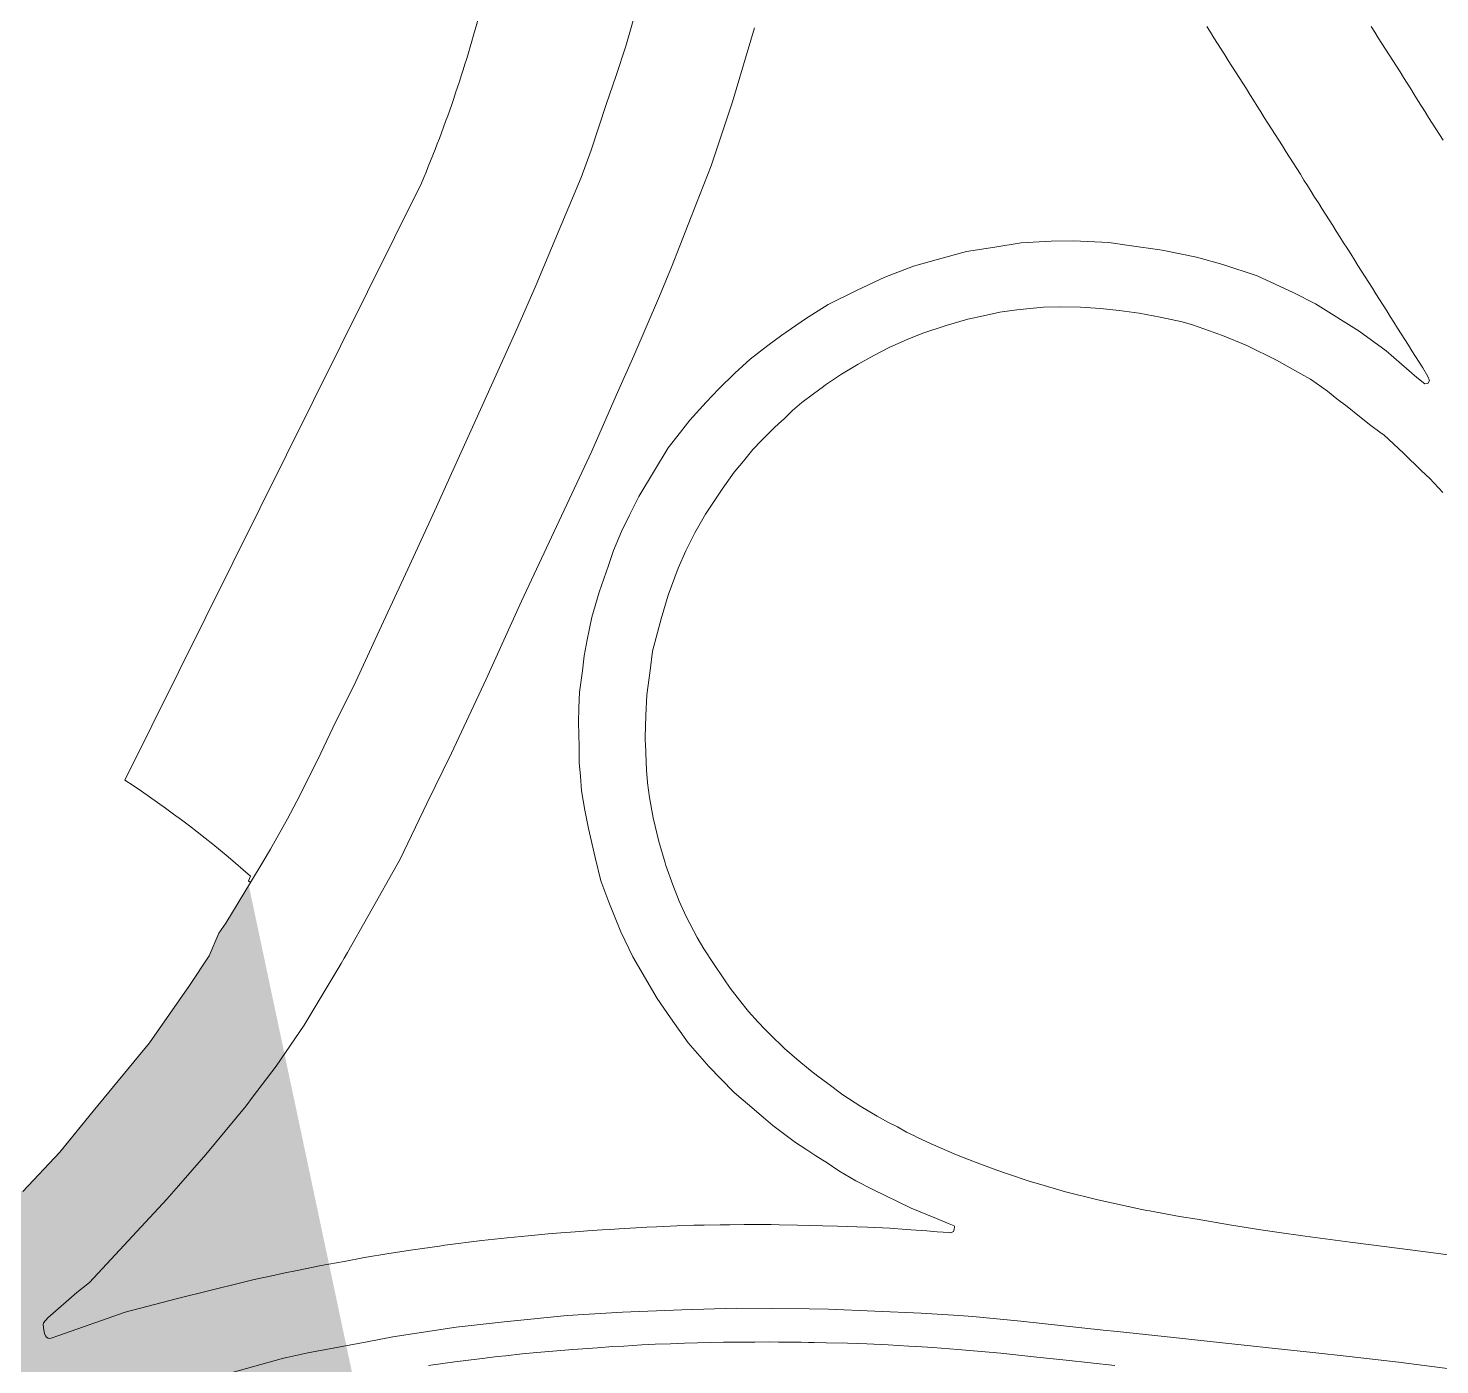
# Model space of a CAD drawing. Header units: metres. Extents: x 662613 to 666742, y 2728069 to 2732733.
# Drawn here: x 665104.6 to 665272.3, y 2731291.8 to 2731450.6 of the extents above; entities that cross this region are included whole.
import ezdxf

# ---------------------------------------------------------------- set-up
doc = ezdxf.new("R2010")
doc.units = ezdxf.units.M
doc.header["$MEASUREMENT"] = 0
for name, color, linetype, lineweight in [('Rods Hatch_2024$0$DQ_ROADS', 8, 'Continuous', 13), ('Xref_DQ_MasterPlan_2024$0$DQ_PLOTS', 252, 'Continuous', 15), ('Xref_DQ_MasterPlan_2024$0$DQ_ROADS', 8, 'Continuous', 13)]:
    doc.layers.add(name, color=color, linetype=linetype, lineweight=lineweight)

# ---------------------------------------------------------------- blocks, each defined once
blk = doc.blocks.new('Xref_DQ_MasterPlan_2024$0$DQ_Roads_')
at = {"layer": 'Xref_DQ_MasterPlan_2024$0$DQ_ROADS'}
for points in [[(665272.6442, 2731395.405), (665271.0835, 2731397.0954), (665270.1098, 2731398.0066), (665267.9456, 2731400.1114), (665265.6092, 2731402.2597), (665265.3108, 2731402.4868), (665265.1523, 2731402.6074), (665264.1023, 2731403.3697), (665262.7268, 2731404.4517), (665261.2653, 2731405.6467), (665260.0577, 2731406.551), (665258.9502, 2731407.4562), (665256.9314, 2731408.8661), (665255.7826, 2731409.5292), (665252.8784, 2731411.122), (665249.3466, 2731412.8684), (665246.4543, 2731414.0746), (665245.7946, 2731414.3124), (665244.9102, 2731414.6312), (665242.9061, 2731415.3536), (665241.673, 2731415.6773), (665239.0752, 2731416.2587), (665236.582, 2731416.7124), (665234.1931, 2731417.0545), (665231.9601, 2731417.2857), (665229.6028, 2731417.451), (665227.2323, 2731417.4873), (665225.1868, 2731417.4307), (665222.0326, 2731417.1354), (665220.0045, 2731416.8535), (665218.0811, 2731416.4278), (665216.2017, 2731416.0187), (665213.6419, 2731415.2632), (665210.8557, 2731414.36), (665208.9952, 2731413.5967), (665206.9672, 2731412.6864), (665205.0503, 2731411.713), (665203.1857, 2731410.6757), (665201.2276, 2731409.4601), (665199.2921, 2731408.1965), (665199.0708, 2731408.0301), (665197.8768, 2731407.1323), (665196.5126, 2731406.101), (665195.3755, 2731405.1691), (665194.3861, 2731404.1906), (665193.7859, 2731403.632), (665193.2286, 2731403.1134), (665192.9816, 2731402.8671), (665191.7083, 2731401.5969), (665190.6759, 2731400.5212), (665189.5586, 2731399.1545), (665188.4631, 2731397.8202), (665187.0442, 2731395.8216), (665186.169, 2731394.5222), (665185.063, 2731392.8333), (665183.8085, 2731390.6271), (665182.708, 2731388.4711), (665181.8124, 2731386.4112), (665180.643, 2731383.2393), (665179.808, 2731380.4258), (665178.7821, 2731376.5865), (665178.4825, 2731374.2874), (665178.1048, 2731371.3827), (665177.9573, 2731368.9318), (665177.8867, 2731366.3384), (665177.9073, 2731365.8496), (665177.9177, 2731365.6045), (665177.9664, 2731364.4527), (665178.0642, 2731362.4238), (665178.1714, 2731360.9736), (665178.1744, 2731360.9327), (665178.4151, 2731359.2001), (665178.839, 2731356.78), (665179.5164, 2731353.9609), (665180.2595, 2731351.4226), (665180.3653, 2731351.1186), (665181.1753, 2731348.7924), (665181.9476, 2731346.86), (665182.7641, 2731345.049), (665184.0821, 2731342.5351), (665184.8718, 2731341.2199), (665185.9927, 2731339.4772), (665187.2321, 2731337.633), (665187.985, 2731336.5502), (665189.106, 2731335.1205), (665190.1804, 2731333.7415), (665191.3257, 2731332.4972), (665192.0881, 2731331.6689), (665192.7226, 2731331.0344), (665194.4357, 2731329.3594), (665195.9076, 2731328.082), (665197.5361, 2731326.7622), (665198.4075, 2731326.0939), (665199.5884, 2731325.1929), (665201.368, 2731323.8757), (665203.5109, 2731322.4773), (665205.4475, 2731321.3304), (665206.7855, 2731320.5759), (665207.862, 2731320.0628), (665208.9384, 2731319.429), (665209.8708, 2731318.9717), (665210.2513, 2731318.7851), (665211.861, 2731318.0306), (665214.859, 2731316.7429), (665217.0169, 2731315.8877), (665219.6628, 2731314.9018), (665220.9123, 2731314.4755), (665223.4958, 2731313.594), (665225.2815, 2731313.0909), (665227.8067, 2731312.3565), (665231.6397, 2731311.3907), (665236.8874, 2731310.2545), (665237.4899, 2731310.1333), (665237.802, 2731310.0754), (665241.3429, 2731309.4189), (665243.4507, 2731309.0769), (665247.2937, 2731308.4229), (665251.0311, 2731307.8395), (665252.9023, 2731307.5577), (665256.3028, 2731307.0849), (665261.6399, 2731306.3405), (665267.5453, 2731305.6061), (665271.7857, 2731305.0527), (665275.8601, 2731304.5095)], [(665275.9139, 2731290.985), (665267.3676, 2731292.0917), (665261.5175, 2731292.7556), (665257.1915, 2731293.2587), (665253.8464, 2731293.5907), (665247.9108, 2731294.2345), (665243.1834, 2731294.768), (665241.7589, 2731294.9287), (665234.0074, 2731295.7335), (665232.277, 2731295.8844), (665222.5031, 2731296.9554), (665216.7928, 2731297.5307), (665215.1506, 2731297.6399), (665210.6849, 2731297.9367), (665199.6787, 2731298.3935), (665197.3873, 2731298.4183), (665188.7234, 2731298.512), (665182.2601, 2731298.3259), (665175.1962, 2731298.0213), (665168.6315, 2731297.6322), (665161.1615, 2731296.9046), (665155.4258, 2731296.2448), (665147.922, 2731295.0942), (665144.8628, 2731294.5249), (665137.8295, 2731293.2162), (665135.3225, 2731292.6702), (665134.9411, 2731292.5651), (665108.4121, 2731285.1575)], [(665152.1563, 2731291.695), (665155.2673, 2731292.1349), (665158.2261, 2731292.5028), (665158.5311, 2731292.5327), (665160.3467, 2731292.76), (665161.3486, 2731292.8557), (665163.2958, 2731293.0711), (665165.0274, 2731293.2302), (665166.9417, 2731293.4061), (665169.3196, 2731293.6094), (665172.2238, 2731293.8188), (665174.0034, 2731293.9444), (665175.3494, 2731294.0162), (665177.4819, 2731294.1478), (665179.0612, 2731294.2196), (665180.9186, 2731294.2914), (665182.5516, 2731294.3452), (665184.1039, 2731294.3931), (665185.6832, 2731294.429), (665187.1817, 2731294.4589), (665188.9595, 2731294.4803), (665189.4065, 2731294.4792), (665190.9256, 2731294.4893), (665192.6534, 2731294.4993), (665193.7349, 2731294.4943), (665194.8516, 2731294.4842), (665195.6137, 2731294.4842), (665196.4071, 2731294.4683), (665197.2954, 2731294.4556), (665197.9764, 2731294.4482), (665199.3992, 2731294.4127), (665201.9424, 2731294.3415), (665204.2081, 2731294.2704), (665206.7691, 2731294.1566), (665209.1913, 2731294.0143), (665210.1659, 2731293.9432), (665212.0582, 2731293.8293), (665214.0576, 2731293.6831), (665215.0363, 2731293.6049), (665220.1369, 2731293.1522), (665224.4176, 2731292.6995), (665227.9086, 2731292.3373), (665233.6883, 2731291.7035)], [(665103.9568, 2731312.3853), (665108.3572, 2731317.0507), (665112.3312, 2731321.9077), (665119.0194, 2731330.0475), (665123.7846, 2731336.8373), (665126.119, 2731340.3877), (665127.2648, 2731343.0737), (665128.068, 2731344.2485), (665131.0196, 2731349.0943), (665132.5239, 2731351.5636), (665133.3853, 2731353.0371), (665135.4221, 2731356.6382), (665136.5112, 2731358.7376), (665139.0147, 2731363.6991), (665141.1646, 2731368.1958), (665143.2803, 2731372.4481), (665146.2849, 2731378.9873), (665149.701, 2731386.3171), (665153.0913, 2731393.728), (665154.6959, 2731397.2426), (665157.7962, 2731404.0539), (665160.9438, 2731411.0554), (665162.7774, 2731415.0876), (665164.9587, 2731420.0724), (665167.6906, 2731426.6354), (665170.2782, 2731432.8444), (665171.4652, 2731436.0831), (665173.2573, 2731441.5239), (665174.442, 2731444.9523), (665175.5886, 2731448.4615), (665177.3121, 2731454.4705)], [(665264.1177, 2731450.7956), (665264.5451, 2731450.1231), (665264.9636, 2731449.45), (665265.394, 2731448.7675), (665265.8244, 2731448.092), (665266.2555, 2731447.416), (665266.6897, 2731446.7437), (665267.1167, 2731446.0723), (665267.547, 2731445.3874), (665267.9661, 2731444.7208), (665268.3968, 2731444.0403), (665268.8204, 2731443.3617), (665269.2453, 2731442.6845), (665269.6732, 2731442.009), (665270.0979, 2731441.3299), (665270.5244, 2731440.6514), (665270.9494, 2731439.9816), (665271.3832, 2731439.3028), (665271.813, 2731438.621), (665272.2402, 2731437.947), (665272.6623, 2731437.2712)], [(665190.8605, 2731450.6115), (665188.2794, 2731441.8309), (665185.7258, 2731434.2355), (665183.9882, 2731429.7944), (665181.0183, 2731422.194), (665180.6263, 2731421.2573), (665179.581, 2731418.759), (665176.5427, 2731411.6591), (665174.4545, 2731406.9403), (665171.5767, 2731400.3437), (665168.2667, 2731393.3318), (665163.2115, 2731382.5165), (665159.0121, 2731373.261), (665154.8905, 2731364.4621), (665151.9432, 2731358.457), (665148.774, 2731351.8569), (665144.9617, 2731345.0669), (665142.5255, 2731340.7801), (665142.138, 2731340.0984), (665141.7806, 2731339.4693), (665137.3918, 2731332.1255), (665134.0772, 2731327.2555), (665131.265, 2731323.5783), (665130.4896, 2731322.5643), (665125.7286, 2731316.7657), (665122.4629, 2731313.0355), (665121.0663, 2731311.4675), (665111.8953, 2731301.5771), (665110.3861, 2731300.3709), (665106.9253, 2731297.3527), (665106.4195, 2731296.759), (665106.3993, 2731296.5377), (665106.4597, 2731295.9541), (665106.553, 2731295.5205), (665106.6669, 2731295.2361), (665106.7807, 2731295.0653), (665106.9656, 2731294.9657), (665107.1665, 2731294.9319), (665107.3231, 2731294.9531), (665108.2601, 2731295.2827), (665116.1233, 2731298.0607), (665122.3549, 2731299.6827), (665130.0354, 2731301.5575), (665131.4635, 2731301.9167), (665133.5603, 2731302.3757), (665134.9367, 2731302.6779), (665136.5711, 2731303.0051), (665139.4291, 2731303.5921), (665142.1235, 2731304.0615), (665144.5724, 2731304.5382), (665147.4445, 2731304.9971), (665150.3097, 2731305.4487), (665153.4546, 2731305.8996), (665154.0817, 2731305.9895), (665158.5011, 2731306.5443), (665161.4979, 2731306.8679), (665164.0037, 2731307.1277), (665166.3529, 2731307.3445), (665167.8575, 2731307.4585), (665169.5701, 2731307.5971), (665171.0463, 2731307.6931), (665172.7731, 2731307.8247), (665173.6731, 2731307.8745), (665175.3821, 2731307.9955), (665176.8369, 2731308.0773), (665178.1013, 2731308.1343), (665179.236, 2731308.1876), (665181.6601, 2731308.2979), (665183.6679, 2731308.3583), (665184.9021, 2731308.3833), (665186.7891, 2731308.4117), (665187.9521, 2731308.4331), (665189.6683, 2731308.4543), (665191.1693, 2731308.4543), (665191.2949, 2731308.4531), (665192.8643, 2731308.4365), (665193.8033, 2731308.4223), (665195.9783, 2731308.3867), (665197.4259, 2731308.3547), (665198.9927, 2731308.3014), (665200.7391, 2731308.2516), (665203.0219, 2731308.1843), (665204.2991, 2731308.1305), (665206.9565, 2731308.0078), (665208.8901, 2731307.8703), (665210.0775, 2731307.7805), (665211.3473, 2731307.6848), (665212.5556, 2731307.5951), (665214.016, 2731307.4945), (665214.2081, 2731307.4813), (665214.5281, 2731307.6309), (665214.5512, 2731307.7391), (665214.5521, 2731307.7434), (665214.5951, 2731307.9456), (665214.6296, 2731308.1077), (665214.6352, 2731308.1764), (665214.6292, 2731308.2183), (665214.5814, 2731308.2901), (665214.378, 2731308.3798), (665214.0132, 2731308.5315), (665213.5207, 2731308.7363), (665212.5051, 2731309.1587), (665209.4862, 2731310.4146), (665204.9159, 2731312.6013), (665202.9293, 2731313.6595), (665200.9023, 2731314.84), (665199.4941, 2731315.7697), (665198.1584, 2731316.6301), (665197.0963, 2731317.3411), (665196.3154, 2731317.8351), (665195.7385, 2731318.2001), (665193.0439, 2731320.212), (665191.9389, 2731321.1607), (665190.0499, 2731322.7824), (665189.0084, 2731323.6766), (665188.414, 2731324.1868), (665185.4206, 2731327.2501), (665185.2039, 2731327.5031), (665183.0153, 2731330.0578), (665180.9143, 2731333.0064), (665179.3022, 2731335.3176), (665176.4089, 2731340.2421), (665174.9869, 2731343.233), (665173.5959, 2731346.7391), (665172.6246, 2731349.3018), (665171.9358, 2731352.0576), (665171.1766, 2731355.517), (665170.7177, 2731357.6794), (665170.3437, 2731359.9782), (665170.199, 2731361.7378), (665170.0683, 2731363.3621), (665170.046, 2731365.2316), (665169.9624, 2731368.1029), (665170.0284, 2731369.8379), (665170.1052, 2731371.7086), (665170.4465, 2731374.2327), (665170.636, 2731375.9963), (665170.9847, 2731377.8973), (665171.559, 2731380.6139), (665172.4398, 2731383.578), (665173.5284, 2731386.7613), (665174.151, 2731388.5301), (665175.0649, 2731390.79), (665176.0446, 2731392.7256), (665177.1569, 2731394.9608), (665178.9894, 2731398.0446), (665180.6163, 2731400.7195), (665182.1044, 2731402.5799), (665183.2137, 2731404.0292), (665185.1197, 2731406.1384), (665186.6481, 2731407.7282), (665188.557, 2731409.5936), (665190.3692, 2731411.2681), (665192.4542, 2731412.8916), (665194.1357, 2731414.1039), (665196.9348, 2731416.0611), (665199.6254, 2731417.7732), (665203.0713, 2731419.4671), (665206.3459, 2731420.9965), (665209.7715, 2731422.3108), (665212.7451, 2731423.132), (665216.0518, 2731424.0385), (665219.4373, 2731424.5665), (665222.5388, 2731425.0865), (665226.0962, 2731425.2825), (665228.7498, 2731425.3005), (665232.9606, 2731425.1338), (665235.3913, 2731424.7563), (665239.3095, 2731424.2068), (665243.3795, 2731423.3881), (665246.4848, 2731422.5037), (665250.598, 2731421.1707), (665254.8555, 2731419.162), (665257.5079, 2731417.8386), (665262.6837, 2731414.5943), (665265.9054, 2731412.2481), (665269.5451, 2731409.0939), (665270.4951, 2731408.3194), (665270.841, 2731408.3777), (665271.0349, 2731408.7323), (665270.8722, 2731409.2017), (665270.2411, 2731410.2242), (665269.8148, 2731410.9022), (665269.3862, 2731411.5788), (665268.9605, 2731412.2561), (665268.5378, 2731412.9318), (665268.1168, 2731413.6115), (665267.6787, 2731414.2834), (665267.2477, 2731414.9585), (665266.8225, 2731415.6369), (665266.396, 2731416.3125), (665265.971, 2731416.9922), (665265.5457, 2731417.6654), (665265.1227, 2731418.3416), (665264.689, 2731419.0183), (665264.2631, 2731419.6947), (665263.8324, 2731420.3742), (665263.4024, 2731421.0425), (665262.9804, 2731421.7285), (665262.5448, 2731422.4034), (665262.1231, 2731423.0746), (665261.7007, 2731423.7602), (665261.2656, 2731424.4367), (665260.8469, 2731425.1001), (665260.4194, 2731425.786), (665259.9789, 2731426.457), (665259.5516, 2731427.135), (665259.1321, 2731427.8147), (665258.7039, 2731428.4924), (665258.2788, 2731429.1619), (665257.8515, 2731429.8438), (665257.4103, 2731430.5181), (665256.994, 2731431.194), (665256.5715, 2731431.8791), (665256.1335, 2731432.5457), (665255.7106, 2731433.2266), (665255.2855, 2731433.8962), (665254.8572, 2731434.5801), (665254.4183, 2731435.2496), (665253.9998, 2731435.9257), (665253.5754, 2731436.6062), (665253.1419, 2731437.2797), (665252.7146, 2731437.9587), (665252.287, 2731438.6334), (665251.8649, 2731439.3043), (665251.433, 2731439.9774), (665251.003, 2731440.657), (665250.5746, 2731441.3239), (665250.1478, 2731442.013), (665249.7244, 2731442.6971), (665249.2963, 2731443.3594), (665248.8837, 2731444.0426), (665248.4455, 2731444.7133), (665248.0116, 2731445.3944), (665247.5847, 2731446.0664), (665247.1552, 2731446.7457), (665246.7296, 2731447.4234), (665246.3034, 2731448.0928), (665245.8864, 2731448.7758), (665245.4548, 2731449.4498), (665245.023, 2731450.1226), (665244.5941, 2731450.7979)]]:
    blk.add_lwpolyline(points, dxfattribs=at)
blk = doc.blocks.new('Xref_DQ_MasterPlan_2024')
at = {"layer": 'Xref_DQ_MasterPlan_2024$0$DQ_PLOTS'}
blk.add_lwpolyline([(665096.37, 2731640.67), (665128.84, 2731588.81, -0.047339), (665145.01, 2731564.47, -0.034492), (665153.75, 2731545.03, -0.103), (665163.07, 2731482.67, -0.013777), (665162.37, 2731474.35, -0.016809), (665160.9, 2731464.29, -0.013204), (665159.26, 2731456.46, -0.004372), (665158.63, 2731453.89, -0.037903), (665151.31, 2731432.17), (665116.1, 2731361.25, -0.035739), (665131.03, 2731349.83), (665130.76, 2731349.3), (665131.02, 2731349.09), (665128.07, 2731344.25), (665127.26, 2731343.07), (665126.12, 2731340.39), (665123.78, 2731336.84), (665119.02, 2731330.05), (665112.33, 2731321.91), (665110.07, 2731319.15), (665108.36, 2731317.05), (665103.96, 2731312.39)], format="xyb", dxfattribs=at)
blk.add_blockref('Xref_DQ_MasterPlan_2024$0$DQ_Roads_', (0, 0))
blk = doc.blocks.new('Rods Hatch_2024')
at = {"layer": 'Rods Hatch_2024$0$DQ_ROADS'}
h = blk.add_hatch(color=254, dxfattribs=at)
h.dxf.hatch_style = 1
h.paths.add_polyline_path([(665063.97, 2731249.44), (665073.08, 2731254.09), (665077.2, 2731256.16), (665082.45, 2731258.49), (665088.4, 2731260.98), (665094.25, 2731263.08), (665100.71, 2731265.12), (665100.76, 2731265.14), (665104.44, 2731266.27), (665108.13, 2731267.15), (665111.13, 2731267.76), (665113.5, 2731268.25), (665117.34, 2731268.85), (665121.51, 2731269.39), (665126.96, 2731269.78), (665132.97, 2731269.92), (665133.02, 2731270.36), (665138.62, 2731269.95), (665140.06, 2731269.9), (665141.21, 2731269.84), (665143.38, 2731269.67), (665146.14, 2731269.42), (665147.65, 2731269.26), (665130.81, 2731348.76), (665128.07, 2731344.25), (665127.26, 2731343.07), (665126.12, 2731340.39), (665123.78, 2731336.84), (665119.02, 2731330.05), (665112.33, 2731321.91), (665110.07, 2731319.15), (665108.36, 2731317.05), (665103.96, 2731312.39), (665103.95, 2731312.38), (665103.25, 2731312.62), (665101.38, 2731313.24), (665100.88, 2731312.72), (665100.06, 2731312.98), (665099.66, 2731312.55), (665098.6, 2731311.57), (665097.07, 2731310.26), (665095.66, 2731309.11), (665092.53, 2731306.76), (665089.26, 2731304.81), (665088.39, 2731305.43), (665087.17, 2731304.71), (665083.96, 2731302.71), (665082.2, 2731301.82), (665082.11, 2731300.53), (665077.15, 2731297.96), (665076.12, 2731298.81), (665073.91, 2731297.72), (665071.36, 2731296.56), (665069.94, 2731295.87), (665069.69, 2731294.66), (665065.68, 2731293.33), (665057.68, 2731290.94), (665054.01, 2731289.81), (665046.85, 2731288.39), (665043.88, 2731288), (665040.03, 2731287.69), (665039.24, 2731287.62), (665033.3, 2731287.68), (665030.83, 2731287.8), (665025.69, 2731288.51), (665023, 2731289.13), (665019.98, 2731289.93), (665015.84, 2731291.36), (665011.95, 2731292.8), (665006.26, 2731295.64), (665002.05, 2731298.21), (664999.61, 2731299.92), (664995.59, 2731303.25), (664989.09, 2731309.69), (664987.03, 2731311.75), (664984.92, 2731314.56), (664981.29, 2731320.29), (664979.68, 2731323.43), (664976, 2731330.23), (664976.78, 2731331.66), (664971.61, 2731340.06), (664972.21, 2731341.06), (664968.93, 2731347.64), (664967.6, 2731347.73), (664964.29, 2731354.57), (664962.7, 2731354.79), (664960.3, 2731359.03), (664955.51, 2731367.79), (664952.71, 2731373.33), (664949.9, 2731378.87), (664928.28, 2731367.99), (664930.42, 2731363.86), (664932.66, 2731359.46), (664933.6, 2731357.63), (664934.52, 2731355.84), (664935.06, 2731354.8), (664935.62, 2731353.7), (664936.62, 2731351.62), (664937.26, 2731350.32), (664938.53, 2731347.83), (664940.41, 2731344.17), (664942.42, 2731340.16), (664944.41, 2731336.25), (664946.24, 2731332.65), (664947.73, 2731329.76), (664948.46, 2731328.36), (664948.64, 2731328.02), (664950.55, 2731328.93), (664956.61, 2731317.23), (664958.28, 2731314.04), (664960.04, 2731310.62), (664962.33, 2731306.21), (664965.14, 2731300.85), (664968.52, 2731294.35), (664970.28, 2731290.86), (664972.7, 2731285.99), (664973.89, 2731283.65), (664975.86, 2731279.75), (664977.58, 2731276.37), (664978.35, 2731274.83), (664979.02, 2731273.27), (664979.68, 2731271.65), (664980.14, 2731270.41), (664980.51, 2731269.33), (664980.88, 2731268.14), (664981.5, 2731265.89), (664981.55, 2731265.22), (664981.41, 2731264.11), (664980.98, 2731262.07), (664979.49, 2731260.33), (664978.55, 2731259.14), (664977.16, 2731257.36), (664976.2, 2731255.98), (664974.93, 2731254.04), (664973.19, 2731250.59), (664971.74, 2731246.93), (664970.7, 2731242.31), (664970.31, 2731239.48), (664970.16, 2731236.64), (664969.93, 2731232.52), (664969.64, 2731232.33), (664969.01, 2731231.97), (664966.94, 2731230.89), (664962.1, 2731228.42), (664956.16, 2731225.44), (664950, 2731222.51), (664946.35, 2731220.76), (664945.47, 2731220.32), (664944.11, 2731219.49), (664942.93, 2731218.81), (664940.45, 2731217.72), (664938.44, 2731216.86), (664898.61, 2731195.74), (664896.42, 2731194.62), (664890.83, 2731191.82), (664882.07, 2731187.36), (664865.09, 2731178.73), (664856.25, 2731174.24), (664816.37, 2731153.96), (664799.41, 2731145.15), (664791.51, 2731141.17), (664787.73, 2731139.24), (664783.93, 2731137.37), (664782.04, 2731136.44), (664780.15, 2731135.49), (664778.22, 2731134.52), (664776.12, 2731133.47), (664770.44, 2731130.6), (664766.96, 2731128.82), (664760.27, 2731125.32), (664756.57, 2731123.56), (664755.03, 2731122.85), (664750.75, 2731125.28), (664746.31, 2731127.53), (664741.59, 2731129.44), (664739.74, 2731130.1), (664736.13, 2731131.1), (664733.46, 2731131.53), (664730.76, 2731131.57), (664728.82, 2731131.46), (664727.05, 2731131.39), (664723.46, 2731131.31), (664721.23, 2731131.28), (664715.12, 2731136.01), (664714.13, 2731137.49), (664713.45, 2731138.52), (664712.88, 2731139.36), (664711.96, 2731141.2), (664710.82, 2731141.44), (664707.63, 2731147.87), (664702.37, 2731158.3), (664695.08, 2731172.94), (664693.75, 2731175.4), (664692.4, 2731178), (664690.99, 2731181.02), (664689.9, 2731183.58), (664688.91, 2731186.1), (664688.3, 2731187.75), (664687.74, 2731189.38), (664687.46, 2731190.25), (664687.31, 2731190.75), (664687.16, 2731191.19), (664683.72, 2731197.92), (664681.28, 2731202.8), (664678.75, 2731207.51), (664677.36, 2731210.11), (664675.69, 2731213.49), (664674.6, 2731215.65), (664673.83, 2731217.17), (664673.48, 2731217.99), (664672.81, 2731219.61), (664672.14, 2731221.22), (664670.66, 2731223.98), (664668.83, 2731227.01), (664667.74, 2731228.79), (664666.23, 2731232.01), (664666.21, 2731232.05), (664651.24, 2731226.22), (664651.41, 2731225.89), (664652.01, 2731224.73), (664652.77, 2731223.25), (664653.46, 2731221.95), (664654.16, 2731220.55), (664654.42, 2731220.08), (664654.59, 2731219.73), (664654.87, 2731219.2), (664655.46, 2731217.99), (664655.83, 2731217.3), (664656.32, 2731216.39), (664656.7, 2731215.65), (664657.08, 2731214.91), (664657.43, 2731214.24), (664657.74, 2731213.62), (664657.99, 2731213.15), (664658.75, 2731211.68), (664659.35, 2731210.48), (664659.93, 2731209.34), (664660.61, 2731208.05), (664661.28, 2731206.69), (664661.93, 2731205.44), (664662.23, 2731204.83), (664662.44, 2731204.44), (664662.54, 2731204.21), (664662.69, 2731203.9), (664662.89, 2731203.51), (664664.11, 2731201.25), (664667.23, 2731194.94), (664668.61, 2731192.2), (664669.2, 2731191.04), (664670.58, 2731188.36), (664671.04, 2731187.46), (664673.77, 2731182.02), (664675.61, 2731178.47), (664676.33, 2731177.09), (664677.69, 2731174.41), (664678.06, 2731173.67), (664678.43, 2731172.94), (664679.11, 2731171.68), (664681.49, 2731167), (664683.21, 2731163.62), (664684.88, 2731160.33), (664687.27, 2731155.64), (664689.39, 2731151.48), (664691.22, 2731148.04), (664693.5, 2731143.45), (664695.34, 2731139.79), (664697.32, 2731135.87), (664697.55, 2731135.37), (664698.32, 2731133.85), (664699.1, 2731132.26), (664699.3, 2731131.68), (664699.61, 2731130.68), (664700, 2731129.44), (664700.37, 2731128.25), (664700.63, 2731127.4), (664700.84, 2731126.75), (664700.87, 2731125.98), (664700.89, 2731125.32), (664700.91, 2731124.36), (664700.9, 2731123.28), (664698.19, 2731120.45), (664845.91, 2731120.45), (664861.98, 2731128.62), (664890.66, 2731143.21), (664906.97, 2731151.54), (664913.17, 2731154.66), (664918.72, 2731157.44), (664919.77, 2731157.99), (664921.03, 2731158.68), (664921.15, 2731158.75), (664921.53, 2731158.99), (664922.66, 2731159.77), (664923.35, 2731160.29), (664923.68, 2731160.55), (664924.21, 2731160.97), (664924.79, 2731161.46), (664925.29, 2731161.93), (664925.92, 2731162.52), (664926.34, 2731162.95), (664927.57, 2731164.32), (664928.03, 2731164.91), (664929.04, 2731166.28), (664929.96, 2731167.64), (664930.08, 2731167.82), (664930.92, 2731169.07), (664932.4, 2731171.31), (664933.52, 2731173.07), (664934.38, 2731174.31), (664935.4, 2731175.67), (664936.45, 2731176.73), (664937.19, 2731177.41), (664938.2, 2731178.18), (664939.07, 2731178.92), (664940.15, 2731179.48), (664945.16, 2731182.07), (664948.14, 2731183.6), (664952.05, 2731185.68), (664953.1, 2731186.2), (664967.14, 2731193.32), (664972.26, 2731195.96), (664974.15, 2731196.92), (664975.62, 2731197.68), (664976.68, 2731198.21), (664978.05, 2731198.92), (664979.6, 2731199.7), (664984.68, 2731202.28), (664985.55, 2731201.68), (664986.68, 2731200.9), (664988.9, 2731199.5), (664989.89, 2731199.05), (664992.95, 2731197.62), (664993.42, 2731197.43), (664994.61, 2731197.02), (664995.45, 2731196.72), (664996.52, 2731196.36), (664998.18, 2731195.87), (664999.64, 2731195.62), (665000.25, 2731195.5), (665002.9, 2731195.04), (665005.09, 2731194.8), (665006.25, 2731194.74), (665007.12, 2731194.7), (665007.99, 2731194.67), (665009.38, 2731194.68), (665010.83, 2731194.72), (665012.02, 2731194.83), (665012.97, 2731194.9), (665014.14, 2731195.09), (665015.74, 2731195.33), (665018.58, 2731193.21), (665021.14, 2731190.12), (665032.3, 2731168.44), (665041.88, 2731149.59), (665052.76, 2731128.3), (665056.72, 2731120.45), (665077.16, 2731120.45), (665076.35, 2731121.97), (665073.97, 2731126.86), (665070.75, 2731133.27), (665064.39, 2731145.47), (665057.83, 2731158.6), (665054.84, 2731164.37), (665052.11, 2731162.91), (665051.05, 2731165.01), (665050.46, 2731166.15), (665050.26, 2731166.55), (665050.01, 2731167.04), (665048.03, 2731170.95), (665047.57, 2731171.83), (665047.36, 2731172.18), (665047.13, 2731172.48), (665046.94, 2731172.7), (665046.69, 2731172.94), (665046.54, 2731173.08), (665046.15, 2731173.39), (665045.6, 2731173.74), (665045.23, 2731173.99), (665044.6, 2731174.4), (665043.84, 2731174.88), (665043.08, 2731175.53), (665042.48, 2731176.27), (665042.15, 2731176.98), (665040.79, 2731179.88), (665040.38, 2731180.73), (665039.64, 2731182.26), (665038.13, 2731186.03), (665037.38, 2731188.04), (665036.13, 2731191.63), (665035.56, 2731193.44), (665034.41, 2731198.46), (665033.79, 2731201.05), (665033.58, 2731202.35), (665033.48, 2731204.01), (665033.51, 2731205.18), (665033.62, 2731206.46), (665033.86, 2731207.71), (665034.23, 2731209.02), (665035.26, 2731211.27), (665035.97, 2731212.45), (665037.35, 2731214.33), (665038.64, 2731216.16), (665039.67, 2731217.95), (665040.77, 2731219.9), (665041.3, 2731221.13), (665042.15, 2731223.2), (665042.65, 2731224.69), (665043.19, 2731226.29), (665043.68, 2731228.66), (665044.09, 2731231.03), (665044.24, 2731232.21), (665044.34, 2731233.04), (665044.59, 2731234.09), (665045.01, 2731235.36), (665045.37, 2731236.29), (665046.11, 2731237.63), (665046.9, 2731238.91), (665047.75, 2731239.95), (665048.69, 2731240.88), (665049.96, 2731242.04), (665051.09, 2731242.81), (665053.78, 2731244.24)])
h.paths.add_polyline_path([(664690.33, 2731052.18), (664690.33, 2731106.73), (664689.92, 2731105.6), (664688.58, 2731100.22), (664688.25, 2731096.98), (664688.18, 2731094.68), (664688.21, 2731093.04), (664687.35, 2731092.58), (664682.26, 2731089.95), (664677.18, 2731087.42), (664667.37, 2731082.44), (664664.29, 2731080.87), (664657.42, 2731077.37), (664654.83, 2731075.92), (664650.26, 2731073.66), (664640.47, 2731068.77), (664640.08, 2731068.56), (664627.89, 2731062.33), (664620.56, 2731058.61), (664619.13, 2731057.87), (664618.96, 2731057.79), (664617.25, 2731056.9), (664612.63, 2731054.54), (664608.38, 2731052.39), (664600.73, 2731048.18), (664596.21, 2731045.89), (664591.95, 2731043.75), (664586.29, 2731040.88), (664579.61, 2731037.53), (664573.67, 2731034.51), (664566.61, 2731030.92), (664560.65, 2731027.88), (664556.43, 2731025.74), (664650.63, 2731025.74), (664651.24, 2731026.68), (664651.77, 2731027.48), (664652.61, 2731028.95), (664653.7, 2731030.87), (664655.01, 2731032.56), (664656.02, 2731033.78), (664656.81, 2731034.65), (664657.59, 2731035.33), (664659.16, 2731036.55), (664664.2, 2731039.09), (664669.12, 2731041.61)])
h.paths.add_polyline_path([(665197.13, 2731145.96), (665194.36, 2731151.24), (665191.15, 2731157.42), (665187.97, 2731163.75), (665176.69, 2731158.19), (665179.03, 2731153.6), (665181.17, 2731149.35), (665181.4, 2731148.91), (665181.4, 2731148.91), (665183.65, 2731144.63), (665188.24, 2731135.56), (665192.64, 2731126.89), (665195, 2731122.44), (665195.1, 2731122.22), (665195.54, 2731121.35), (665196, 2731120.45), (665210.03, 2731120.45), (665208.45, 2731123.58), (665206.24, 2731128.04), (665201.84, 2731136.69)])

msp = doc.modelspace()

# ---------------------------------------------------------------- block references
for name in ['Xref_DQ_MasterPlan_2024', 'Rods Hatch_2024']:
    msp.add_blockref(name, (0, 0))

doc.saveas('drawing.dxf')
